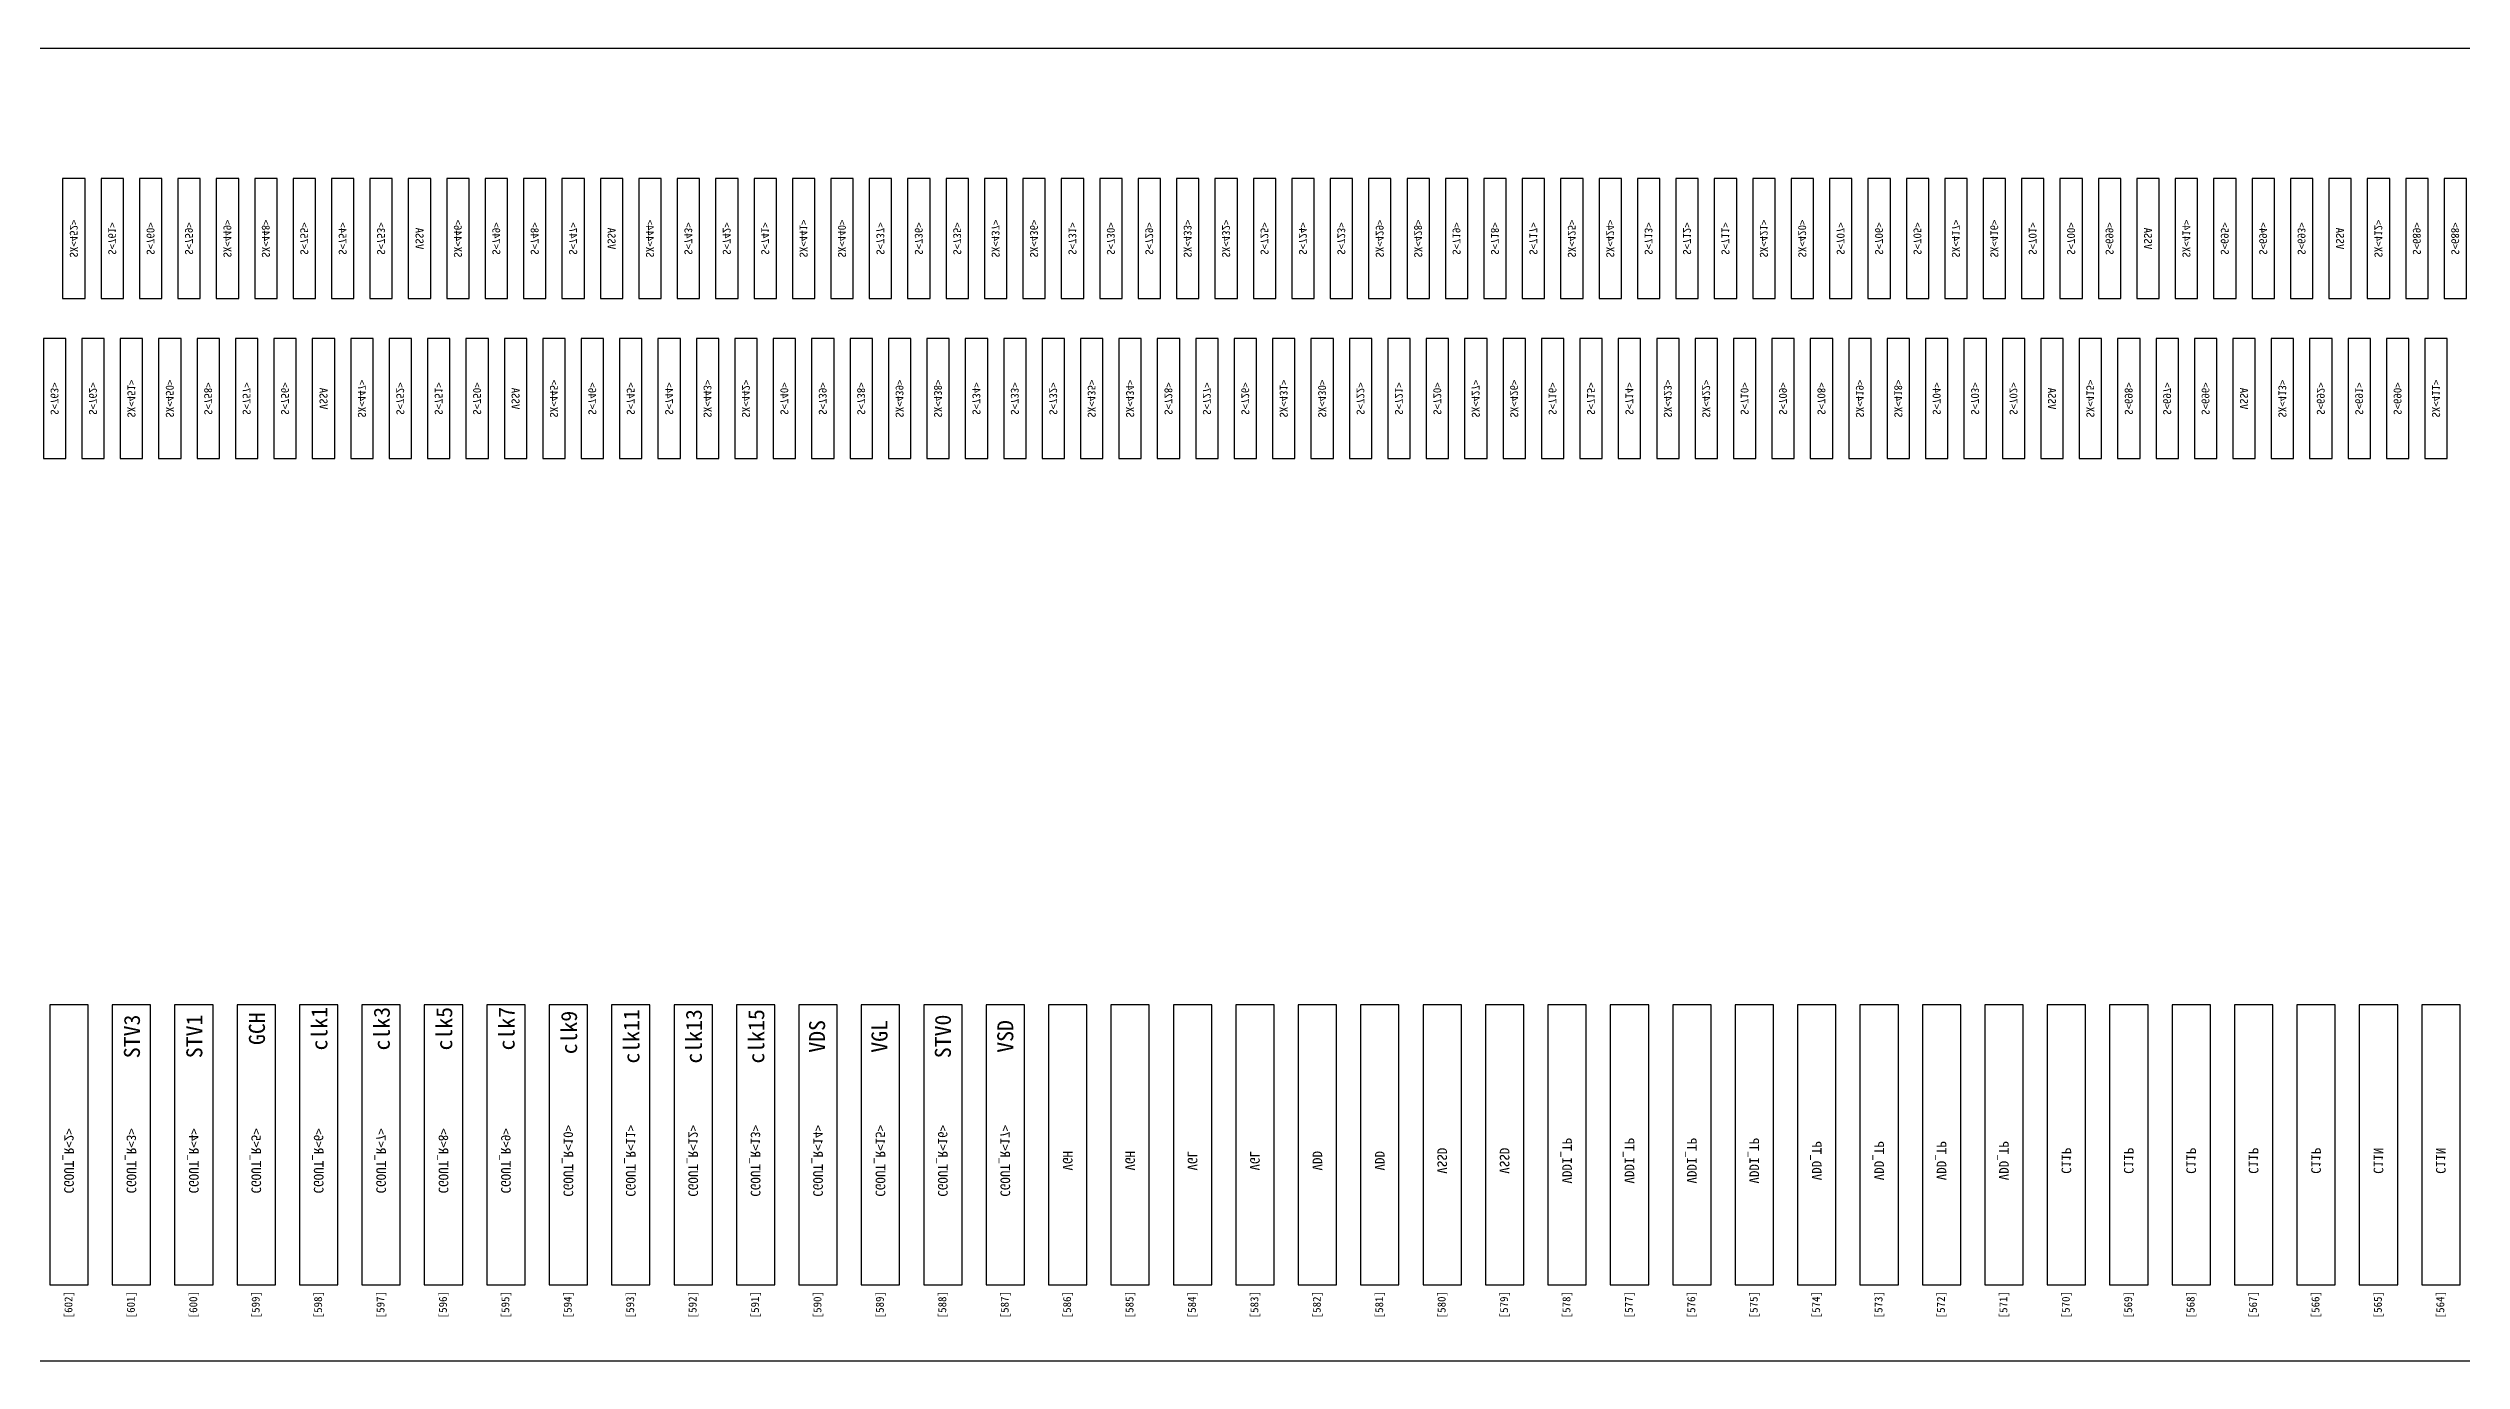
# Model space of a CAD drawing. Header units: millimetres. Extents: x 7349 to 7879, y -734 to -358.
# Drawn here: x 7439.641 to 7441.149, y -524.701 to -523.881 of the extents above; entities that cross this region are included whole.
import ezdxf
from ezdxf.enums import TextEntityAlignment as Align

# ---------------------------------------------------------------- set-up
doc = ezdxf.new("R2010")
doc.units = ezdxf.units.MM
doc.layers.add('标 注', color=3, linetype='Continuous')

# ---------------------------------------------------------------- blocks, each defined once
blk = doc.blocks.new('LCD')
at = {"color": 6}
for points in [[(7384.9624, -537.3052), (7409.9624, -537.3052), (7409.9624, -536.4852), (7384.9624, -536.4852)], [(7386.4214, -536.6415), (7386.4354, -536.6415), (7386.4354, -536.5665), (7386.4214, -536.5665)], [(7386.4214, -536.6415), (7386.4354, -536.6415), (7386.4354, -536.5665), (7386.4214, -536.5665)], [(7386.4454, -536.6415), (7386.4594, -536.6415), (7386.4594, -536.5665), (7386.4454, -536.5665)], [(7386.4454, -536.6415), (7386.4594, -536.6415), (7386.4594, -536.5665), (7386.4454, -536.5665)], [(7386.4694, -536.6415), (7386.4834, -536.6415), (7386.4834, -536.5665), (7386.4694, -536.5665)], [(7386.4694, -536.6415), (7386.4834, -536.6415), (7386.4834, -536.5665), (7386.4694, -536.5665)], [(7386.4934, -536.6415), (7386.5074, -536.6415), (7386.5074, -536.5665), (7386.4934, -536.5665)], [(7386.4934, -536.6415), (7386.5074, -536.6415), (7386.5074, -536.5665), (7386.4934, -536.5665)], [(7386.5174, -536.6415), (7386.5314, -536.6415), (7386.5314, -536.5665), (7386.5174, -536.5665)], [(7386.5174, -536.6415), (7386.5314, -536.6415), (7386.5314, -536.5665), (7386.5174, -536.5665)], [(7386.5414, -536.6415), (7386.5554, -536.6415), (7386.5554, -536.5665), (7386.5414, -536.5665)], [(7386.5414, -536.6415), (7386.5554, -536.6415), (7386.5554, -536.5665), (7386.5414, -536.5665)], [(7386.5654, -536.6415), (7386.5794, -536.6415), (7386.5794, -536.5665), (7386.5654, -536.5665)], [(7386.5654, -536.6415), (7386.5794, -536.6415), (7386.5794, -536.5665), (7386.5654, -536.5665)], [(7386.5894, -536.6415), (7386.6034, -536.6415), (7386.6034, -536.5665), (7386.5894, -536.5665)], [(7386.5894, -536.6415), (7386.6034, -536.6415), (7386.6034, -536.5665), (7386.5894, -536.5665)], [(7386.6134, -536.6415), (7386.6274, -536.6415), (7386.6274, -536.5665), (7386.6134, -536.5665)], [(7386.6134, -536.6415), (7386.6274, -536.6415), (7386.6274, -536.5665), (7386.6134, -536.5665)], [(7386.6374, -536.6415), (7386.6514, -536.6415), (7386.6514, -536.5665), (7386.6374, -536.5665)], [(7386.6374, -536.6415), (7386.6514, -536.6415), (7386.6514, -536.5665), (7386.6374, -536.5665)], [(7386.6614, -536.6415), (7386.6754, -536.6415), (7386.6754, -536.5665), (7386.6614, -536.5665)], [(7386.6614, -536.6415), (7386.6754, -536.6415), (7386.6754, -536.5665), (7386.6614, -536.5665)], [(7386.6854, -536.6415), (7386.6994, -536.6415), (7386.6994, -536.5665), (7386.6854, -536.5665)], [(7386.6854, -536.6415), (7386.6994, -536.6415), (7386.6994, -536.5665), (7386.6854, -536.5665)], [(7386.7094, -536.6415), (7386.7234, -536.6415), (7386.7234, -536.5665), (7386.7094, -536.5665)], [(7386.7094, -536.6415), (7386.7234, -536.6415), (7386.7234, -536.5665), (7386.7094, -536.5665)], [(7386.7334, -536.6415), (7386.7474, -536.6415), (7386.7474, -536.5665), (7386.7334, -536.5665)], [(7386.7334, -536.6415), (7386.7474, -536.6415), (7386.7474, -536.5665), (7386.7334, -536.5665)], [(7386.7574, -536.6415), (7386.7714, -536.6415), (7386.7714, -536.5665), (7386.7574, -536.5665)], [(7386.7574, -536.6415), (7386.7714, -536.6415), (7386.7714, -536.5665), (7386.7574, -536.5665)], [(7386.7814, -536.6415), (7386.7954, -536.6415), (7386.7954, -536.5665), (7386.7814, -536.5665)], [(7386.7814, -536.6415), (7386.7954, -536.6415), (7386.7954, -536.5665), (7386.7814, -536.5665)], [(7386.8054, -536.6415), (7386.8194, -536.6415), (7386.8194, -536.5665), (7386.8054, -536.5665)], [(7386.8054, -536.6415), (7386.8194, -536.6415), (7386.8194, -536.5665), (7386.8054, -536.5665)], [(7386.8294, -536.6415), (7386.8434, -536.6415), (7386.8434, -536.5665), (7386.8294, -536.5665)], [(7386.8294, -536.6415), (7386.8434, -536.6415), (7386.8434, -536.5665), (7386.8294, -536.5665)], [(7386.8534, -536.6415), (7386.8674, -536.6415), (7386.8674, -536.5665), (7386.8534, -536.5665)], [(7386.8534, -536.6415), (7386.8674, -536.6415), (7386.8674, -536.5665), (7386.8534, -536.5665)], [(7386.8774, -536.6415), (7386.8914, -536.6415), (7386.8914, -536.5665), (7386.8774, -536.5665)], [(7386.8774, -536.6415), (7386.8914, -536.6415), (7386.8914, -536.5665), (7386.8774, -536.5665)], [(7386.9014, -536.6415), (7386.9154, -536.6415), (7386.9154, -536.5665), (7386.9014, -536.5665)], [(7386.9014, -536.6415), (7386.9154, -536.6415), (7386.9154, -536.5665), (7386.9014, -536.5665)], [(7386.9254, -536.6415), (7386.9394, -536.6415), (7386.9394, -536.5665), (7386.9254, -536.5665)], [(7386.9254, -536.6415), (7386.9394, -536.6415), (7386.9394, -536.5665), (7386.9254, -536.5665)], [(7386.9494, -536.6415), (7386.9634, -536.6415), (7386.9634, -536.5665), (7386.9494, -536.5665)], [(7386.9494, -536.6415), (7386.9634, -536.6415), (7386.9634, -536.5665), (7386.9494, -536.5665)], [(7386.9734, -536.6415), (7386.9874, -536.6415), (7386.9874, -536.5665), (7386.9734, -536.5665)], [(7386.9734, -536.6415), (7386.9874, -536.6415), (7386.9874, -536.5665), (7386.9734, -536.5665)], [(7386.9974, -536.6415), (7387.0114, -536.6415), (7387.0114, -536.5665), (7386.9974, -536.5665)], [(7386.9974, -536.6415), (7387.0114, -536.6415), (7387.0114, -536.5665), (7386.9974, -536.5665)], [(7387.0214, -536.6415), (7387.0354, -536.6415), (7387.0354, -536.5665), (7387.0214, -536.5665)], [(7387.0214, -536.6415), (7387.0354, -536.6415), (7387.0354, -536.5665), (7387.0214, -536.5665)], [(7387.0454, -536.6415), (7387.0594, -536.6415), (7387.0594, -536.5665), (7387.0454, -536.5665)], [(7387.0454, -536.6415), (7387.0594, -536.6415), (7387.0594, -536.5665), (7387.0454, -536.5665)], [(7387.0694, -536.6415), (7387.0834, -536.6415), (7387.0834, -536.5665), (7387.0694, -536.5665)], [(7387.0694, -536.6415), (7387.0834, -536.6415), (7387.0834, -536.5665), (7387.0694, -536.5665)], [(7387.0934, -536.6415), (7387.1074, -536.6415), (7387.1074, -536.5665), (7387.0934, -536.5665)], [(7387.0934, -536.6415), (7387.1074, -536.6415), (7387.1074, -536.5665), (7387.0934, -536.5665)], [(7387.1174, -536.6415), (7387.1314, -536.6415), (7387.1314, -536.5665), (7387.1174, -536.5665)], [(7387.1174, -536.6415), (7387.1314, -536.6415), (7387.1314, -536.5665), (7387.1174, -536.5665)], [(7387.1414, -536.6415), (7387.1554, -536.6415), (7387.1554, -536.5665), (7387.1414, -536.5665)], [(7387.1414, -536.6415), (7387.1554, -536.6415), (7387.1554, -536.5665), (7387.1414, -536.5665)], [(7387.1654, -536.6415), (7387.1794, -536.6415), (7387.1794, -536.5665), (7387.1654, -536.5665)], [(7387.1654, -536.6415), (7387.1794, -536.6415), (7387.1794, -536.5665), (7387.1654, -536.5665)], [(7387.1894, -536.6415), (7387.2034, -536.6415), (7387.2034, -536.5665), (7387.1894, -536.5665)], [(7387.1894, -536.6415), (7387.2034, -536.6415), (7387.2034, -536.5665), (7387.1894, -536.5665)], [(7387.2134, -536.6415), (7387.2274, -536.6415), (7387.2274, -536.5665), (7387.2134, -536.5665)], [(7387.2134, -536.6415), (7387.2274, -536.6415), (7387.2274, -536.5665), (7387.2134, -536.5665)], [(7387.2374, -536.6415), (7387.2514, -536.6415), (7387.2514, -536.5665), (7387.2374, -536.5665)], [(7387.2374, -536.6415), (7387.2514, -536.6415), (7387.2514, -536.5665), (7387.2374, -536.5665)], [(7387.2614, -536.6415), (7387.2754, -536.6415), (7387.2754, -536.5665), (7387.2614, -536.5665)], [(7387.2614, -536.6415), (7387.2754, -536.6415), (7387.2754, -536.5665), (7387.2614, -536.5665)], [(7387.2854, -536.6415), (7387.2994, -536.6415), (7387.2994, -536.5665), (7387.2854, -536.5665)], [(7387.2854, -536.6415), (7387.2994, -536.6415), (7387.2994, -536.5665), (7387.2854, -536.5665)], [(7387.3094, -536.6415), (7387.3234, -536.6415), (7387.3234, -536.5665), (7387.3094, -536.5665)], [(7387.3094, -536.6415), (7387.3234, -536.6415), (7387.3234, -536.5665), (7387.3094, -536.5665)], [(7387.3334, -536.6415), (7387.3474, -536.6415), (7387.3474, -536.5665), (7387.3334, -536.5665)], [(7387.3334, -536.6415), (7387.3474, -536.6415), (7387.3474, -536.5665), (7387.3334, -536.5665)], [(7387.3574, -536.6415), (7387.3714, -536.6415), (7387.3714, -536.5665), (7387.3574, -536.5665)], [(7387.3574, -536.6415), (7387.3714, -536.6415), (7387.3714, -536.5665), (7387.3574, -536.5665)], [(7387.3814, -536.6415), (7387.3954, -536.6415), (7387.3954, -536.5665), (7387.3814, -536.5665)], [(7387.3814, -536.6415), (7387.3954, -536.6415), (7387.3954, -536.5665), (7387.3814, -536.5665)], [(7387.4054, -536.6415), (7387.4194, -536.6415), (7387.4194, -536.5665), (7387.4054, -536.5665)], [(7387.4054, -536.6415), (7387.4194, -536.6415), (7387.4194, -536.5665), (7387.4054, -536.5665)], [(7387.4294, -536.6415), (7387.4434, -536.6415), (7387.4434, -536.5665), (7387.4294, -536.5665)], [(7387.4294, -536.6415), (7387.4434, -536.6415), (7387.4434, -536.5665), (7387.4294, -536.5665)], [(7387.4534, -536.6415), (7387.4674, -536.6415), (7387.4674, -536.5665), (7387.4534, -536.5665)], [(7387.4534, -536.6415), (7387.4674, -536.6415), (7387.4674, -536.5665), (7387.4534, -536.5665)], [(7387.4774, -536.6415), (7387.4914, -536.6415), (7387.4914, -536.5665), (7387.4774, -536.5665)], [(7387.4774, -536.6415), (7387.4914, -536.6415), (7387.4914, -536.5665), (7387.4774, -536.5665)], [(7387.5014, -536.6415), (7387.5154, -536.6415), (7387.5154, -536.5665), (7387.5014, -536.5665)], [(7387.5014, -536.6415), (7387.5154, -536.6415), (7387.5154, -536.5665), (7387.5014, -536.5665)], [(7387.5254, -536.6415), (7387.5394, -536.6415), (7387.5394, -536.5665), (7387.5254, -536.5665)], [(7387.5254, -536.6415), (7387.5394, -536.6415), (7387.5394, -536.5665), (7387.5254, -536.5665)], [(7387.5494, -536.6415), (7387.5634, -536.6415), (7387.5634, -536.5665), (7387.5494, -536.5665)], [(7387.5494, -536.6415), (7387.5634, -536.6415), (7387.5634, -536.5665), (7387.5494, -536.5665)], [(7387.5734, -536.6415), (7387.5874, -536.6415), (7387.5874, -536.5665), (7387.5734, -536.5665)], [(7387.5734, -536.6415), (7387.5874, -536.6415), (7387.5874, -536.5665), (7387.5734, -536.5665)], [(7387.5974, -536.6415), (7387.6114, -536.6415), (7387.6114, -536.5665), (7387.5974, -536.5665)], [(7387.5974, -536.6415), (7387.6114, -536.6415), (7387.6114, -536.5665), (7387.5974, -536.5665)], [(7387.6214, -536.6415), (7387.6354, -536.6415), (7387.6354, -536.5665), (7387.6214, -536.5665)], [(7387.6214, -536.6415), (7387.6354, -536.6415), (7387.6354, -536.5665), (7387.6214, -536.5665)], [(7387.6454, -536.6415), (7387.6594, -536.6415), (7387.6594, -536.5665), (7387.6454, -536.5665)], [(7387.6454, -536.6415), (7387.6594, -536.6415), (7387.6594, -536.5665), (7387.6454, -536.5665)], [(7387.6694, -536.6415), (7387.6834, -536.6415), (7387.6834, -536.5665), (7387.6694, -536.5665)], [(7387.6694, -536.6415), (7387.6834, -536.6415), (7387.6834, -536.5665), (7387.6694, -536.5665)], [(7387.6934, -536.6415), (7387.7074, -536.6415), (7387.7074, -536.5665), (7387.6934, -536.5665)], [(7387.6934, -536.6415), (7387.7074, -536.6415), (7387.7074, -536.5665), (7387.6934, -536.5665)], [(7387.7174, -536.6415), (7387.7314, -536.6415), (7387.7314, -536.5665), (7387.7174, -536.5665)], [(7387.7174, -536.6415), (7387.7314, -536.6415), (7387.7314, -536.5665), (7387.7174, -536.5665)], [(7387.7414, -536.6415), (7387.7554, -536.6415), (7387.7554, -536.5665), (7387.7414, -536.5665)], [(7387.7414, -536.6415), (7387.7554, -536.6415), (7387.7554, -536.5665), (7387.7414, -536.5665)], [(7387.7654, -536.6415), (7387.7794, -536.6415), (7387.7794, -536.5665), (7387.7654, -536.5665)], [(7387.7654, -536.6415), (7387.7794, -536.6415), (7387.7794, -536.5665), (7387.7654, -536.5665)], [(7387.7894, -536.6415), (7387.8034, -536.6415), (7387.8034, -536.5665), (7387.7894, -536.5665)], [(7387.7894, -536.6415), (7387.8034, -536.6415), (7387.8034, -536.5665), (7387.7894, -536.5665)], [(7387.8134, -536.6415), (7387.8274, -536.6415), (7387.8274, -536.5665), (7387.8134, -536.5665)], [(7387.8134, -536.6415), (7387.8274, -536.6415), (7387.8274, -536.5665), (7387.8134, -536.5665)], [(7387.8374, -536.6415), (7387.8514, -536.6415), (7387.8514, -536.5665), (7387.8374, -536.5665)], [(7387.8374, -536.6415), (7387.8514, -536.6415), (7387.8514, -536.5665), (7387.8374, -536.5665)], [(7387.8614, -536.6415), (7387.8754, -536.6415), (7387.8754, -536.5665), (7387.8614, -536.5665)], [(7387.8614, -536.6415), (7387.8754, -536.6415), (7387.8754, -536.5665), (7387.8614, -536.5665)], [(7387.8854, -536.6415), (7387.8994, -536.6415), (7387.8994, -536.5665), (7387.8854, -536.5665)], [(7387.8854, -536.6415), (7387.8994, -536.6415), (7387.8994, -536.5665), (7387.8854, -536.5665)], [(7387.9094, -536.6415), (7387.9234, -536.6415), (7387.9234, -536.5665), (7387.9094, -536.5665)], [(7387.9094, -536.6415), (7387.9234, -536.6415), (7387.9234, -536.5665), (7387.9094, -536.5665)], [(7386.4094, -536.7415), (7386.4234, -536.7415), (7386.4234, -536.6665), (7386.4094, -536.6665)], [(7386.4094, -536.7415), (7386.4234, -536.7415), (7386.4234, -536.6665), (7386.4094, -536.6665)], [(7386.4334, -536.7415), (7386.4474, -536.7415), (7386.4474, -536.6665), (7386.4334, -536.6665)], [(7386.4334, -536.7415), (7386.4474, -536.7415), (7386.4474, -536.6665), (7386.4334, -536.6665)], [(7386.4574, -536.7415), (7386.4714, -536.7415), (7386.4714, -536.6665), (7386.4574, -536.6665)], [(7386.4574, -536.7415), (7386.4714, -536.7415), (7386.4714, -536.6665), (7386.4574, -536.6665)], [(7386.4814, -536.7415), (7386.4954, -536.7415), (7386.4954, -536.6665), (7386.4814, -536.6665)], [(7386.4814, -536.7415), (7386.4954, -536.7415), (7386.4954, -536.6665), (7386.4814, -536.6665)], [(7386.5054, -536.7415), (7386.5194, -536.7415), (7386.5194, -536.6665), (7386.5054, -536.6665)], [(7386.5054, -536.7415), (7386.5194, -536.7415), (7386.5194, -536.6665), (7386.5054, -536.6665)], [(7386.5294, -536.7415), (7386.5434, -536.7415), (7386.5434, -536.6665), (7386.5294, -536.6665)], [(7386.5294, -536.7415), (7386.5434, -536.7415), (7386.5434, -536.6665), (7386.5294, -536.6665)], [(7386.5534, -536.7415), (7386.5674, -536.7415), (7386.5674, -536.6665), (7386.5534, -536.6665)], [(7386.5534, -536.7415), (7386.5674, -536.7415), (7386.5674, -536.6665), (7386.5534, -536.6665)], [(7386.5774, -536.7415), (7386.5914, -536.7415), (7386.5914, -536.6665), (7386.5774, -536.6665)], [(7386.5774, -536.7415), (7386.5914, -536.7415), (7386.5914, -536.6665), (7386.5774, -536.6665)], [(7386.6014, -536.7415), (7386.6154, -536.7415), (7386.6154, -536.6665), (7386.6014, -536.6665)], [(7386.6014, -536.7415), (7386.6154, -536.7415), (7386.6154, -536.6665), (7386.6014, -536.6665)], [(7386.6254, -536.7415), (7386.6394, -536.7415), (7386.6394, -536.6665), (7386.6254, -536.6665)], [(7386.6254, -536.7415), (7386.6394, -536.7415), (7386.6394, -536.6665), (7386.6254, -536.6665)], [(7386.6494, -536.7415), (7386.6634, -536.7415), (7386.6634, -536.6665), (7386.6494, -536.6665)], [(7386.6494, -536.7415), (7386.6634, -536.7415), (7386.6634, -536.6665), (7386.6494, -536.6665)], [(7386.6734, -536.7415), (7386.6874, -536.7415), (7386.6874, -536.6665), (7386.6734, -536.6665)], [(7386.6734, -536.7415), (7386.6874, -536.7415), (7386.6874, -536.6665), (7386.6734, -536.6665)], [(7386.6974, -536.7415), (7386.7114, -536.7415), (7386.7114, -536.6665), (7386.6974, -536.6665)], [(7386.6974, -536.7415), (7386.7114, -536.7415), (7386.7114, -536.6665), (7386.6974, -536.6665)], [(7386.7214, -536.7415), (7386.7354, -536.7415), (7386.7354, -536.6665), (7386.7214, -536.6665)], [(7386.7214, -536.7415), (7386.7354, -536.7415), (7386.7354, -536.6665), (7386.7214, -536.6665)], [(7386.7454, -536.7415), (7386.7594, -536.7415), (7386.7594, -536.6665), (7386.7454, -536.6665)], [(7386.7454, -536.7415), (7386.7594, -536.7415), (7386.7594, -536.6665), (7386.7454, -536.6665)], [(7386.7694, -536.7415), (7386.7834, -536.7415), (7386.7834, -536.6665), (7386.7694, -536.6665)], [(7386.7694, -536.7415), (7386.7834, -536.7415), (7386.7834, -536.6665), (7386.7694, -536.6665)], [(7386.7934, -536.7415), (7386.8074, -536.7415), (7386.8074, -536.6665), (7386.7934, -536.6665)], [(7386.7934, -536.7415), (7386.8074, -536.7415), (7386.8074, -536.6665), (7386.7934, -536.6665)], [(7386.8174, -536.7415), (7386.8314, -536.7415), (7386.8314, -536.6665), (7386.8174, -536.6665)], [(7386.8174, -536.7415), (7386.8314, -536.7415), (7386.8314, -536.6665), (7386.8174, -536.6665)], [(7386.8414, -536.7415), (7386.8554, -536.7415), (7386.8554, -536.6665), (7386.8414, -536.6665)], [(7386.8414, -536.7415), (7386.8554, -536.7415), (7386.8554, -536.6665), (7386.8414, -536.6665)], [(7386.8654, -536.7415), (7386.8794, -536.7415), (7386.8794, -536.6665), (7386.8654, -536.6665)], [(7386.8654, -536.7415), (7386.8794, -536.7415), (7386.8794, -536.6665), (7386.8654, -536.6665)], [(7386.8894, -536.7415), (7386.9034, -536.7415), (7386.9034, -536.6665), (7386.8894, -536.6665)], [(7386.8894, -536.7415), (7386.9034, -536.7415), (7386.9034, -536.6665), (7386.8894, -536.6665)], [(7386.9134, -536.7415), (7386.9274, -536.7415), (7386.9274, -536.6665), (7386.9134, -536.6665)], [(7386.9134, -536.7415), (7386.9274, -536.7415), (7386.9274, -536.6665), (7386.9134, -536.6665)], [(7386.9374, -536.7415), (7386.9514, -536.7415), (7386.9514, -536.6665), (7386.9374, -536.6665)], [(7386.9374, -536.7415), (7386.9514, -536.7415), (7386.9514, -536.6665), (7386.9374, -536.6665)], [(7386.9614, -536.7415), (7386.9754, -536.7415), (7386.9754, -536.6665), (7386.9614, -536.6665)], [(7386.9614, -536.7415), (7386.9754, -536.7415), (7386.9754, -536.6665), (7386.9614, -536.6665)], [(7386.9854, -536.7415), (7386.9994, -536.7415), (7386.9994, -536.6665), (7386.9854, -536.6665)], [(7386.9854, -536.7415), (7386.9994, -536.7415), (7386.9994, -536.6665), (7386.9854, -536.6665)], [(7387.0094, -536.7415), (7387.0234, -536.7415), (7387.0234, -536.6665), (7387.0094, -536.6665)], [(7387.0094, -536.7415), (7387.0234, -536.7415), (7387.0234, -536.6665), (7387.0094, -536.6665)], [(7387.0334, -536.7415), (7387.0474, -536.7415), (7387.0474, -536.6665), (7387.0334, -536.6665)], [(7387.0334, -536.7415), (7387.0474, -536.7415), (7387.0474, -536.6665), (7387.0334, -536.6665)], [(7387.0574, -536.7415), (7387.0714, -536.7415), (7387.0714, -536.6665), (7387.0574, -536.6665)], [(7387.0574, -536.7415), (7387.0714, -536.7415), (7387.0714, -536.6665), (7387.0574, -536.6665)], [(7387.0814, -536.7415), (7387.0954, -536.7415), (7387.0954, -536.6665), (7387.0814, -536.6665)], [(7387.0814, -536.7415), (7387.0954, -536.7415), (7387.0954, -536.6665), (7387.0814, -536.6665)], [(7387.1054, -536.7415), (7387.1194, -536.7415), (7387.1194, -536.6665), (7387.1054, -536.6665)], [(7387.1054, -536.7415), (7387.1194, -536.7415), (7387.1194, -536.6665), (7387.1054, -536.6665)], [(7387.1294, -536.7415), (7387.1434, -536.7415), (7387.1434, -536.6665), (7387.1294, -536.6665)], [(7387.1294, -536.7415), (7387.1434, -536.7415), (7387.1434, -536.6665), (7387.1294, -536.6665)], [(7387.1534, -536.7415), (7387.1674, -536.7415), (7387.1674, -536.6665), (7387.1534, -536.6665)], [(7387.1534, -536.7415), (7387.1674, -536.7415), (7387.1674, -536.6665), (7387.1534, -536.6665)], [(7387.1774, -536.7415), (7387.1914, -536.7415), (7387.1914, -536.6665), (7387.1774, -536.6665)], [(7387.1774, -536.7415), (7387.1914, -536.7415), (7387.1914, -536.6665), (7387.1774, -536.6665)], [(7387.2014, -536.7415), (7387.2154, -536.7415), (7387.2154, -536.6665), (7387.2014, -536.6665)], [(7387.2014, -536.7415), (7387.2154, -536.7415), (7387.2154, -536.6665), (7387.2014, -536.6665)], [(7387.2254, -536.7415), (7387.2394, -536.7415), (7387.2394, -536.6665), (7387.2254, -536.6665)], [(7387.2254, -536.7415), (7387.2394, -536.7415), (7387.2394, -536.6665), (7387.2254, -536.6665)], [(7387.2494, -536.7415), (7387.2634, -536.7415), (7387.2634, -536.6665), (7387.2494, -536.6665)], [(7387.2494, -536.7415), (7387.2634, -536.7415), (7387.2634, -536.6665), (7387.2494, -536.6665)], [(7387.2734, -536.7415), (7387.2874, -536.7415), (7387.2874, -536.6665), (7387.2734, -536.6665)], [(7387.2734, -536.7415), (7387.2874, -536.7415), (7387.2874, -536.6665), (7387.2734, -536.6665)], [(7387.2974, -536.7415), (7387.3114, -536.7415), (7387.3114, -536.6665), (7387.2974, -536.6665)], [(7387.2974, -536.7415), (7387.3114, -536.7415), (7387.3114, -536.6665), (7387.2974, -536.6665)], [(7387.3214, -536.7415), (7387.3354, -536.7415), (7387.3354, -536.6665), (7387.3214, -536.6665)], [(7387.3214, -536.7415), (7387.3354, -536.7415), (7387.3354, -536.6665), (7387.3214, -536.6665)], [(7387.3454, -536.7415), (7387.3594, -536.7415), (7387.3594, -536.6665), (7387.3454, -536.6665)], [(7387.3454, -536.7415), (7387.3594, -536.7415), (7387.3594, -536.6665), (7387.3454, -536.6665)], [(7387.3694, -536.7415), (7387.3834, -536.7415), (7387.3834, -536.6665), (7387.3694, -536.6665)], [(7387.3694, -536.7415), (7387.3834, -536.7415), (7387.3834, -536.6665), (7387.3694, -536.6665)], [(7387.3934, -536.7415), (7387.4074, -536.7415), (7387.4074, -536.6665), (7387.3934, -536.6665)], [(7387.3934, -536.7415), (7387.4074, -536.7415), (7387.4074, -536.6665), (7387.3934, -536.6665)], [(7387.4174, -536.7415), (7387.4314, -536.7415), (7387.4314, -536.6665), (7387.4174, -536.6665)], [(7387.4174, -536.7415), (7387.4314, -536.7415), (7387.4314, -536.6665), (7387.4174, -536.6665)], [(7387.4414, -536.7415), (7387.4554, -536.7415), (7387.4554, -536.6665), (7387.4414, -536.6665)], [(7387.4414, -536.7415), (7387.4554, -536.7415), (7387.4554, -536.6665), (7387.4414, -536.6665)], [(7387.4654, -536.7415), (7387.4794, -536.7415), (7387.4794, -536.6665), (7387.4654, -536.6665)], [(7387.4654, -536.7415), (7387.4794, -536.7415), (7387.4794, -536.6665), (7387.4654, -536.6665)], [(7387.4894, -536.7415), (7387.5034, -536.7415), (7387.5034, -536.6665), (7387.4894, -536.6665)], [(7387.4894, -536.7415), (7387.5034, -536.7415), (7387.5034, -536.6665), (7387.4894, -536.6665)], [(7387.5134, -536.7415), (7387.5274, -536.7415), (7387.5274, -536.6665), (7387.5134, -536.6665)], [(7387.5134, -536.7415), (7387.5274, -536.7415), (7387.5274, -536.6665), (7387.5134, -536.6665)], [(7387.5374, -536.7415), (7387.5514, -536.7415), (7387.5514, -536.6665), (7387.5374, -536.6665)], [(7387.5374, -536.7415), (7387.5514, -536.7415), (7387.5514, -536.6665), (7387.5374, -536.6665)], [(7387.5614, -536.7415), (7387.5754, -536.7415), (7387.5754, -536.6665), (7387.5614, -536.6665)], [(7387.5614, -536.7415), (7387.5754, -536.7415), (7387.5754, -536.6665), (7387.5614, -536.6665)], [(7387.5854, -536.7415), (7387.5994, -536.7415), (7387.5994, -536.6665), (7387.5854, -536.6665)], [(7387.5854, -536.7415), (7387.5994, -536.7415), (7387.5994, -536.6665), (7387.5854, -536.6665)], [(7387.6094, -536.7415), (7387.6234, -536.7415), (7387.6234, -536.6665), (7387.6094, -536.6665)], [(7387.6094, -536.7415), (7387.6234, -536.7415), (7387.6234, -536.6665), (7387.6094, -536.6665)], [(7387.6334, -536.7415), (7387.6474, -536.7415), (7387.6474, -536.6665), (7387.6334, -536.6665)], [(7387.6334, -536.7415), (7387.6474, -536.7415), (7387.6474, -536.6665), (7387.6334, -536.6665)], [(7387.6574, -536.7415), (7387.6714, -536.7415), (7387.6714, -536.6665), (7387.6574, -536.6665)], [(7387.6574, -536.7415), (7387.6714, -536.7415), (7387.6714, -536.6665), (7387.6574, -536.6665)], [(7387.6814, -536.7415), (7387.6954, -536.7415), (7387.6954, -536.6665), (7387.6814, -536.6665)], [(7387.6814, -536.7415), (7387.6954, -536.7415), (7387.6954, -536.6665), (7387.6814, -536.6665)], [(7387.7054, -536.7415), (7387.7194, -536.7415), (7387.7194, -536.6665), (7387.7054, -536.6665)], [(7387.7054, -536.7415), (7387.7194, -536.7415), (7387.7194, -536.6665), (7387.7054, -536.6665)], [(7387.7294, -536.7415), (7387.7434, -536.7415), (7387.7434, -536.6665), (7387.7294, -536.6665)], [(7387.7294, -536.7415), (7387.7434, -536.7415), (7387.7434, -536.6665), (7387.7294, -536.6665)], [(7387.7534, -536.7415), (7387.7674, -536.7415), (7387.7674, -536.6665), (7387.7534, -536.6665)], [(7387.7534, -536.7415), (7387.7674, -536.7415), (7387.7674, -536.6665), (7387.7534, -536.6665)], [(7387.7774, -536.7415), (7387.7914, -536.7415), (7387.7914, -536.6665), (7387.7774, -536.6665)], [(7387.7774, -536.7415), (7387.7914, -536.7415), (7387.7914, -536.6665), (7387.7774, -536.6665)], [(7387.8014, -536.7415), (7387.8154, -536.7415), (7387.8154, -536.6665), (7387.8014, -536.6665)], [(7387.8014, -536.7415), (7387.8154, -536.7415), (7387.8154, -536.6665), (7387.8014, -536.6665)], [(7387.8254, -536.7415), (7387.8394, -536.7415), (7387.8394, -536.6665), (7387.8254, -536.6665)], [(7387.8254, -536.7415), (7387.8394, -536.7415), (7387.8394, -536.6665), (7387.8254, -536.6665)], [(7387.8494, -536.7415), (7387.8634, -536.7415), (7387.8634, -536.6665), (7387.8494, -536.6665)], [(7387.8494, -536.7415), (7387.8634, -536.7415), (7387.8634, -536.6665), (7387.8494, -536.6665)], [(7387.8734, -536.7415), (7387.8874, -536.7415), (7387.8874, -536.6665), (7387.8734, -536.6665)], [(7387.8734, -536.7415), (7387.8874, -536.7415), (7387.8874, -536.6665), (7387.8734, -536.6665)], [(7387.8974, -536.7415), (7387.9114, -536.7415), (7387.9114, -536.6665), (7387.8974, -536.6665)], [(7387.8974, -536.7415), (7387.9114, -536.7415), (7387.9114, -536.6665), (7387.8974, -536.6665)], [(7386.4134, -537.2577), (7386.4374, -537.2577), (7386.4374, -537.0827), (7386.4134, -537.0827)], [(7386.4134, -537.2577), (7386.4374, -537.2577), (7386.4374, -537.0827), (7386.4134, -537.0827)], [(7386.4524, -537.2577), (7386.4764, -537.2577), (7386.4764, -537.0827), (7386.4524, -537.0827)], [(7386.4524, -537.2577), (7386.4764, -537.2577), (7386.4764, -537.0827), (7386.4524, -537.0827)], [(7386.4914, -537.2577), (7386.5154, -537.2577), (7386.5154, -537.0827), (7386.4914, -537.0827)], [(7386.4914, -537.2577), (7386.5154, -537.2577), (7386.5154, -537.0827), (7386.4914, -537.0827)], [(7386.5304, -537.2577), (7386.5544, -537.2577), (7386.5544, -537.0827), (7386.5304, -537.0827)], [(7386.5304, -537.2577), (7386.5544, -537.2577), (7386.5544, -537.0827), (7386.5304, -537.0827)], [(7386.5694, -537.2577), (7386.5934, -537.2577), (7386.5934, -537.0827), (7386.5694, -537.0827)], [(7386.5694, -537.2577), (7386.5934, -537.2577), (7386.5934, -537.0827), (7386.5694, -537.0827)], [(7386.6084, -537.2577), (7386.6324, -537.2577), (7386.6324, -537.0827), (7386.6084, -537.0827)], [(7386.6084, -537.2577), (7386.6324, -537.2577), (7386.6324, -537.0827), (7386.6084, -537.0827)], [(7386.6474, -537.2577), (7386.6714, -537.2577), (7386.6714, -537.0827), (7386.6474, -537.0827)], [(7386.6474, -537.2577), (7386.6714, -537.2577), (7386.6714, -537.0827), (7386.6474, -537.0827)], [(7386.6864, -537.2577), (7386.7104, -537.2577), (7386.7104, -537.0827), (7386.6864, -537.0827)], [(7386.6864, -537.2577), (7386.7104, -537.2577), (7386.7104, -537.0827), (7386.6864, -537.0827)], [(7386.7254, -537.2577), (7386.7494, -537.2577), (7386.7494, -537.0827), (7386.7254, -537.0827)], [(7386.7254, -537.2577), (7386.7494, -537.2577), (7386.7494, -537.0827), (7386.7254, -537.0827)], [(7386.7644, -537.2577), (7386.7884, -537.2577), (7386.7884, -537.0827), (7386.7644, -537.0827)], [(7386.7644, -537.2577), (7386.7884, -537.2577), (7386.7884, -537.0827), (7386.7644, -537.0827)], [(7386.8034, -537.2577), (7386.8274, -537.2577), (7386.8274, -537.0827), (7386.8034, -537.0827)], [(7386.8034, -537.2577), (7386.8274, -537.2577), (7386.8274, -537.0827), (7386.8034, -537.0827)], [(7386.8424, -537.2577), (7386.8664, -537.2577), (7386.8664, -537.0827), (7386.8424, -537.0827)], [(7386.8424, -537.2577), (7386.8664, -537.2577), (7386.8664, -537.0827), (7386.8424, -537.0827)], [(7386.8814, -537.2577), (7386.9054, -537.2577), (7386.9054, -537.0827), (7386.8814, -537.0827)], [(7386.8814, -537.2577), (7386.9054, -537.2577), (7386.9054, -537.0827), (7386.8814, -537.0827)], [(7386.9204, -537.2577), (7386.9444, -537.2577), (7386.9444, -537.0827), (7386.9204, -537.0827)], [(7386.9204, -537.2577), (7386.9444, -537.2577), (7386.9444, -537.0827), (7386.9204, -537.0827)], [(7386.9594, -537.2577), (7386.9834, -537.2577), (7386.9834, -537.0827), (7386.9594, -537.0827)], [(7386.9594, -537.2577), (7386.9834, -537.2577), (7386.9834, -537.0827), (7386.9594, -537.0827)], [(7386.9984, -537.2577), (7387.0224, -537.2577), (7387.0224, -537.0827), (7386.9984, -537.0827)], [(7386.9984, -537.2577), (7387.0224, -537.2577), (7387.0224, -537.0827), (7386.9984, -537.0827)], [(7387.0374, -537.2577), (7387.0614, -537.2577), (7387.0614, -537.0827), (7387.0374, -537.0827)], [(7387.0374, -537.2577), (7387.0614, -537.2577), (7387.0614, -537.0827), (7387.0374, -537.0827)], [(7387.0764, -537.2577), (7387.1004, -537.2577), (7387.1004, -537.0827), (7387.0764, -537.0827)], [(7387.0764, -537.2577), (7387.1004, -537.2577), (7387.1004, -537.0827), (7387.0764, -537.0827)], [(7387.1154, -537.2577), (7387.1394, -537.2577), (7387.1394, -537.0827), (7387.1154, -537.0827)], [(7387.1154, -537.2577), (7387.1394, -537.2577), (7387.1394, -537.0827), (7387.1154, -537.0827)], [(7387.1544, -537.2577), (7387.1784, -537.2577), (7387.1784, -537.0827), (7387.1544, -537.0827)], [(7387.1544, -537.2577), (7387.1784, -537.2577), (7387.1784, -537.0827), (7387.1544, -537.0827)], [(7387.1934, -537.2577), (7387.2174, -537.2577), (7387.2174, -537.0827), (7387.1934, -537.0827)], [(7387.1934, -537.2577), (7387.2174, -537.2577), (7387.2174, -537.0827), (7387.1934, -537.0827)], [(7387.2324, -537.2577), (7387.2564, -537.2577), (7387.2564, -537.0827), (7387.2324, -537.0827)], [(7387.2324, -537.2577), (7387.2564, -537.2577), (7387.2564, -537.0827), (7387.2324, -537.0827)], [(7387.2714, -537.2577), (7387.2954, -537.2577), (7387.2954, -537.0827), (7387.2714, -537.0827)], [(7387.2714, -537.2577), (7387.2954, -537.2577), (7387.2954, -537.0827), (7387.2714, -537.0827)], [(7387.3104, -537.2577), (7387.3344, -537.2577), (7387.3344, -537.0827), (7387.3104, -537.0827)], [(7387.3104, -537.2577), (7387.3344, -537.2577), (7387.3344, -537.0827), (7387.3104, -537.0827)], [(7387.3494, -537.2577), (7387.3734, -537.2577), (7387.3734, -537.0827), (7387.3494, -537.0827)], [(7387.3494, -537.2577), (7387.3734, -537.2577), (7387.3734, -537.0827), (7387.3494, -537.0827)], [(7387.3884, -537.2577), (7387.4124, -537.2577), (7387.4124, -537.0827), (7387.3884, -537.0827)], [(7387.3884, -537.2577), (7387.4124, -537.2577), (7387.4124, -537.0827), (7387.3884, -537.0827)], [(7387.4274, -537.2577), (7387.4514, -537.2577), (7387.4514, -537.0827), (7387.4274, -537.0827)], [(7387.4274, -537.2577), (7387.4514, -537.2577), (7387.4514, -537.0827), (7387.4274, -537.0827)], [(7387.4664, -537.2577), (7387.4904, -537.2577), (7387.4904, -537.0827), (7387.4664, -537.0827)], [(7387.4664, -537.2577), (7387.4904, -537.2577), (7387.4904, -537.0827), (7387.4664, -537.0827)], [(7387.5054, -537.2577), (7387.5294, -537.2577), (7387.5294, -537.0827), (7387.5054, -537.0827)], [(7387.5054, -537.2577), (7387.5294, -537.2577), (7387.5294, -537.0827), (7387.5054, -537.0827)], [(7387.5444, -537.2577), (7387.5684, -537.2577), (7387.5684, -537.0827), (7387.5444, -537.0827)], [(7387.5444, -537.2577), (7387.5684, -537.2577), (7387.5684, -537.0827), (7387.5444, -537.0827)], [(7387.5834, -537.2577), (7387.6074, -537.2577), (7387.6074, -537.0827), (7387.5834, -537.0827)], [(7387.5834, -537.2577), (7387.6074, -537.2577), (7387.6074, -537.0827), (7387.5834, -537.0827)], [(7387.6224, -537.2577), (7387.6464, -537.2577), (7387.6464, -537.0827), (7387.6224, -537.0827)], [(7387.6224, -537.2577), (7387.6464, -537.2577), (7387.6464, -537.0827), (7387.6224, -537.0827)], [(7387.6614, -537.2577), (7387.6854, -537.2577), (7387.6854, -537.0827), (7387.6614, -537.0827)], [(7387.6614, -537.2577), (7387.6854, -537.2577), (7387.6854, -537.0827), (7387.6614, -537.0827)], [(7387.7004, -537.2577), (7387.7244, -537.2577), (7387.7244, -537.0827), (7387.7004, -537.0827)], [(7387.7004, -537.2577), (7387.7244, -537.2577), (7387.7244, -537.0827), (7387.7004, -537.0827)], [(7387.7394, -537.2577), (7387.7634, -537.2577), (7387.7634, -537.0827), (7387.7394, -537.0827)], [(7387.7394, -537.2577), (7387.7634, -537.2577), (7387.7634, -537.0827), (7387.7394, -537.0827)], [(7387.7784, -537.2577), (7387.8024, -537.2577), (7387.8024, -537.0827), (7387.7784, -537.0827)], [(7387.7784, -537.2577), (7387.8024, -537.2577), (7387.8024, -537.0827), (7387.7784, -537.0827)], [(7387.8174, -537.2577), (7387.8414, -537.2577), (7387.8414, -537.0827), (7387.8174, -537.0827)], [(7387.8174, -537.2577), (7387.8414, -537.2577), (7387.8414, -537.0827), (7387.8174, -537.0827)], [(7387.8564, -537.2577), (7387.8804, -537.2577), (7387.8804, -537.0827), (7387.8564, -537.0827)], [(7387.8564, -537.2577), (7387.8804, -537.2577), (7387.8804, -537.0827), (7387.8564, -537.0827)], [(7387.8954, -537.2577), (7387.9194, -537.2577), (7387.9194, -537.0827), (7387.8954, -537.0827)], [(7387.8954, -537.2577), (7387.9194, -537.2577), (7387.9194, -537.0827), (7387.8954, -537.0827)]]:
    blk.add_lwpolyline(points, close=True, dxfattribs=at)
at = {"color": 6, "text_generation_flag": 4}
for s, height, p in [('SX<452>', 0.005, (7386.4284, -536.604)), ('S<761>', 0.005, (7386.4524, -536.604)), ('S<760>', 0.005, (7386.4764, -536.604)), ('S<759>', 0.005, (7386.5004, -536.604)), ('SX<449>', 0.005, (7386.5244, -536.604)), ('SX<448>', 0.005, (7386.5484, -536.604)), ('S<755>', 0.005, (7386.5724, -536.604)), ('S<754>', 0.005, (7386.5964, -536.604)), ('S<753>', 0.005, (7386.6204, -536.604)), ('VSSA', 0.005, (7386.6444, -536.604)), ('SX<446>', 0.005, (7386.6684, -536.604)), ('S<749>', 0.005, (7386.6924, -536.604)), ('S<748>', 0.005, (7386.7164, -536.604)), ('S<747>', 0.005, (7386.7404, -536.604)), ('VSSA', 0.005, (7386.7644, -536.604)), ('SX<444>', 0.005, (7386.7884, -536.604)), ('S<743>', 0.005, (7386.8124, -536.604)), ('S<742>', 0.005, (7386.8364, -536.604)), ('S<741>', 0.005, (7386.8604, -536.604)), ('SX<441>', 0.005, (7386.8844, -536.604)), ('SX<440>', 0.005, (7386.9084, -536.604)), ('S<737>', 0.005, (7386.9324, -536.604)), ('S<736>', 0.005, (7386.9564, -536.604)), ('S<735>', 0.005, (7386.9804, -536.604)), ('SX<437>', 0.005, (7387.0044, -536.604)), ('SX<436>', 0.005, (7387.0284, -536.604)), ('S<731>', 0.005, (7387.0524, -536.604)), ('S<730>', 0.005, (7387.0764, -536.604)), ('S<729>', 0.005, (7387.1004, -536.604)), ('SX<433>', 0.005, (7387.1244, -536.604)), ('SX<432>', 0.005, (7387.1484, -536.604)), ('S<725>', 0.005, (7387.1724, -536.604)), ('S<724>', 0.005, (7387.1964, -536.604)), ('S<723>', 0.005, (7387.2204, -536.604)), ('SX<429>', 0.005, (7387.2444, -536.604)), ('SX<428>', 0.005, (7387.2684, -536.604)), ('S<719>', 0.005, (7387.2924, -536.604)), ('S<718>', 0.005, (7387.3164, -536.604)), ('S<717>', 0.005, (7387.3404, -536.604)), ('SX<425>', 0.005, (7387.3644, -536.604)), ('SX<424>', 0.005, (7387.3884, -536.604)), ('S<713>', 0.005, (7387.4124, -536.604)), ('S<712>', 0.005, (7387.4364, -536.604)), ('S<711>', 0.005, (7387.4604, -536.604)), ('SX<421>', 0.005, (7387.4844, -536.604)), ('SX<420>', 0.005, (7387.5084, -536.604)), ('S<707>', 0.005, (7387.5324, -536.604)), ('S<706>', 0.005, (7387.5564, -536.604)), ('S<705>', 0.005, (7387.5804, -536.604)), ('SX<417>', 0.005, (7387.6044, -536.604)), ('SX<416>', 0.005, (7387.6284, -536.604)), ('S<701>', 0.005, (7387.6524, -536.604)), ('S<700>', 0.005, (7387.6764, -536.604)), ('S<699>', 0.005, (7387.7004, -536.604)), ('VSSA', 0.005, (7387.7244, -536.604)), ('SX<414>', 0.005, (7387.7484, -536.604)), ('S<695>', 0.005, (7387.7724, -536.604)), ('S<694>', 0.005, (7387.7964, -536.604)), ('S<693>', 0.005, (7387.8204, -536.604)), ('VSSA', 0.005, (7387.8444, -536.604)), ('SX<412>', 0.005, (7387.8684, -536.604)), ('S<689>', 0.005, (7387.8924, -536.604)), ('S<688>', 0.005, (7387.9164, -536.604)), ('S<763>', 0.005, (7386.4164, -536.704)), ('S<762>', 0.005, (7386.4404, -536.704)), ('SX<451>', 0.005, (7386.4644, -536.704)), ('SX<450>', 0.005, (7386.4884, -536.704)), ('S<758>', 0.005, (7386.5124, -536.704)), ('S<757>', 0.005, (7386.5364, -536.704)), ('S<756>', 0.005, (7386.5604, -536.704)), ('SX<447>', 0.005, (7386.6084, -536.704)), ('S<752>', 0.005, (7386.6324, -536.704)), ('S<751>', 0.005, (7386.6564, -536.704)), ('S<750>', 0.005, (7386.6804, -536.704)), ('SX<445>', 0.005, (7386.7284, -536.704)), ('S<746>', 0.005, (7386.7524, -536.704)), ('S<745>', 0.005, (7386.7764, -536.704)), ('S<744>', 0.005, (7386.8004, -536.704)), ('SX<443>', 0.005, (7386.8244, -536.704)), ('SX<442>', 0.005, (7386.8484, -536.704)), ('S<740>', 0.005, (7386.8724, -536.704)), ('S<739>', 0.005, (7386.8964, -536.704)), ('S<738>', 0.005, (7386.9204, -536.704)), ('SX<439>', 0.005, (7386.9444, -536.704)), ('SX<438>', 0.005, (7386.9684, -536.704)), ('S<734>', 0.005, (7386.9924, -536.704)), ('S<733>', 0.005, (7387.0164, -536.704)), ('S<732>', 0.005, (7387.0404, -536.704)), ('SX<435>', 0.005, (7387.0644, -536.704)), ('SX<434>', 0.005, (7387.0884, -536.704)), ('S<728>', 0.005, (7387.1124, -536.704)), ('S<727>', 0.005, (7387.1364, -536.704)), ('S<726>', 0.005, (7387.1604, -536.704)), ('SX<431>', 0.005, (7387.1844, -536.704)), ('SX<430>', 0.005, (7387.2084, -536.704)), ('S<722>', 0.005, (7387.2324, -536.704)), ('S<721>', 0.005, (7387.2564, -536.704)), ('S<720>', 0.005, (7387.2804, -536.704)), ('SX<427>', 0.005, (7387.3044, -536.704)), ('SX<426>', 0.005, (7387.3284, -536.704)), ('S<716>', 0.005, (7387.3524, -536.704)), ('S<715>', 0.005, (7387.3764, -536.704)), ('S<714>', 0.005, (7387.4004, -536.704)), ('SX<423>', 0.005, (7387.4244, -536.704)), ('SX<422>', 0.005, (7387.4484, -536.704)), ('S<710>', 0.005, (7387.4724, -536.704)), ('S<709>', 0.005, (7387.4964, -536.704)), ('S<708>', 0.005, (7387.5204, -536.704)), ('SX<419>', 0.005, (7387.5444, -536.704)), ('SX<418>', 0.005, (7387.5684, -536.704)), ('S<704>', 0.005, (7387.5924, -536.704)), ('S<703>', 0.005, (7387.6164, -536.704)), ('S<702>', 0.005, (7387.6404, -536.704)), ('SX<415>', 0.005, (7387.6884, -536.704)), ('S<698>', 0.005, (7387.7124, -536.704)), ('S<697>', 0.005, (7387.7364, -536.704)), ('S<696>', 0.005, (7387.7604, -536.704)), ('SX<413>', 0.005, (7387.8084, -536.704)), ('S<692>', 0.005, (7387.8324, -536.704)), ('S<691>', 0.005, (7387.8564, -536.704)), ('S<690>', 0.005, (7387.8804, -536.704)), ('SX<411>', 0.005, (7387.9044, -536.704)), ('VSSA', 0.005, (7386.5844, -536.704)), ('VSSA', 0.005, (7386.7044, -536.704)), ('VSSA', 0.005, (7387.6644, -536.704)), ('VSSA', 0.005, (7387.7844, -536.704)), ('CGOUT_R<2>', 0.006, (7386.4254, -537.1802)), ('CGOUT_R<3>', 0.006, (7386.4644, -537.1802)), ('CGOUT_R<4>', 0.006, (7386.5034, -537.1802)), ('CGOUT_R<5>', 0.006, (7386.5424, -537.1802)), ('CGOUT_R<6>', 0.006, (7386.5814, -537.1802)), ('CGOUT_R<7>', 0.006, (7386.6204, -537.1802)), ('CGOUT_R<8>', 0.006, (7386.6594, -537.1802)), ('CGOUT_R<9>', 0.006, (7386.6984, -537.1802)), ('CGOUT_R<10>', 0.006, (7386.7374, -537.1802)), ('CGOUT_R<11>', 0.006, (7386.7764, -537.1802)), ('CGOUT_R<12>', 0.006, (7386.8154, -537.1802)), ('CGOUT_R<13>', 0.006, (7386.8544, -537.1802)), ('CGOUT_R<14>', 0.006, (7386.8934, -537.1802)), ('CGOUT_R<15>', 0.006, (7386.9324, -537.1802)), ('CGOUT_R<16>', 0.006, (7386.9714, -537.1802)), ('CGOUT_R<17>', 0.006, (7387.0104, -537.1802)), ('VGH', 0.006, (7387.0494, -537.1802)), ('VGH', 0.006, (7387.0884, -537.1802)), ('VGL', 0.006, (7387.1274, -537.1802)), ('VGL', 0.006, (7387.1664, -537.1802)), ('VDD', 0.006, (7387.2054, -537.1802)), ('VDD', 0.006, (7387.2444, -537.1802)), ('VSSD', 0.006, (7387.2834, -537.1802)), ('VSSD', 0.006, (7387.3224, -537.1802)), ('VDDI_TP', 0.006, (7387.3614, -537.1802)), ('VDDI_TP', 0.006, (7387.4004, -537.1802)), ('VDDI_TP', 0.006, (7387.4394, -537.1802)), ('VDDI_TP', 0.006, (7387.4784, -537.1802)), ('VDD_TP', 0.006, (7387.5174, -537.1802)), ('VDD_TP', 0.006, (7387.5564, -537.1802)), ('VDD_TP', 0.006, (7387.5954, -537.1802)), ('VDD_TP', 0.006, (7387.6344, -537.1802)), ('C11P', 0.006, (7387.6734, -537.1802)), ('C11P', 0.006, (7387.7124, -537.1802)), ('C11P', 0.006, (7387.7514, -537.1802)), ('C11P', 0.006, (7387.7904, -537.1802)), ('C11P', 0.006, (7387.8294, -537.1802)), ('C11N', 0.006, (7387.8684, -537.1802)), ('C11N', 0.006, (7387.9074, -537.1802))]:
    blk.add_text(s, height=height, rotation=90, dxfattribs=at).set_placement(p, align=Align.MIDDLE_CENTER)
at = {"color": 6}
for s, height, p in [('GCH', 0.01, (7386.5428, -537.0977)), ('clk1', 0.01, (7386.5818, -537.0977)), ('clk3', 0.01, (7386.6208, -537.0977)), ('clk5', 0.01, (7386.6598, -537.0977)), ('clk7', 0.01, (7386.6988, -537.0977)), ('clk9', 0.01, (7386.7378, -537.1001)), ('clk11', 0.01, (7386.7768, -537.1025)), ('clk13', 0.01, (7386.8158, -537.1025)), ('clk15', 0.01, (7386.8548, -537.1025)), ('STV3', 0.01, (7386.4647, -537.1025)), ('STV1', 0.01, (7386.5037, -537.1025)), ('VDS', 0.01, (7386.8928, -537.1025)), ('VGL', 0.01, (7386.9318, -537.1025)), ('STV0', 0.01, (7386.9714, -537.1025)), ('VSD', 0.01, (7387.0104, -537.1025)), ('[602]', 0.005, (7386.425, -537.2701)), ('[601]', 0.005, (7386.464, -537.2701)), ('[600]', 0.005, (7386.503, -537.2701)), ('[599]', 0.005, (7386.542, -537.2701)), ('[598]', 0.005, (7386.581, -537.2701)), ('[597]', 0.005, (7386.62, -537.2701)), ('[596]', 0.005, (7386.659, -537.2701)), ('[595]', 0.005, (7386.698, -537.2701)), ('[594]', 0.005, (7386.737, -537.2701)), ('[593]', 0.005, (7386.776, -537.2701)), ('[592]', 0.005, (7386.815, -537.2701)), ('[591]', 0.005, (7386.854, -537.2701)), ('[590]', 0.005, (7386.893, -537.2701)), ('[589]', 0.005, (7386.932, -537.2701)), ('[588]', 0.005, (7386.971, -537.2701)), ('[587]', 0.005, (7387.01, -537.2701)), ('[586]', 0.005, (7387.049, -537.2701)), ('[585]', 0.005, (7387.088, -537.2701)), ('[584]', 0.005, (7387.127, -537.2701)), ('[583]', 0.005, (7387.166, -537.2701)), ('[582]', 0.005, (7387.205, -537.2701)), ('[581]', 0.005, (7387.244, -537.2701)), ('[580]', 0.005, (7387.283, -537.2701)), ('[579]', 0.005, (7387.322, -537.2701)), ('[578]', 0.005, (7387.361, -537.2701)), ('[577]', 0.005, (7387.4, -537.2701)), ('[576]', 0.005, (7387.439, -537.2701)), ('[575]', 0.005, (7387.478, -537.2701)), ('[574]', 0.005, (7387.517, -537.2701)), ('[573]', 0.005, (7387.556, -537.2701)), ('[572]', 0.005, (7387.595, -537.2701)), ('[571]', 0.005, (7387.634, -537.2701)), ('[570]', 0.005, (7387.673, -537.2701)), ('[569]', 0.005, (7387.712, -537.2701)), ('[568]', 0.005, (7387.751, -537.2701)), ('[567]', 0.005, (7387.79, -537.2701)), ('[566]', 0.005, (7387.829, -537.2701)), ('[565]', 0.005, (7387.868, -537.2701)), ('[564]', 0.005, (7387.907, -537.2701))]:
    blk.add_text(s, height=height, rotation=90, dxfattribs=at).set_placement(p, align=Align.MIDDLE_CENTER)

msp = doc.modelspace()

# ---------------------------------------------------------------- block references
at = {"layer": '标 注', "color": 7}
msp.add_blockref('LCD', (53.2288, 12.6039), dxfattribs=at)

doc.saveas('drawing.dxf')
